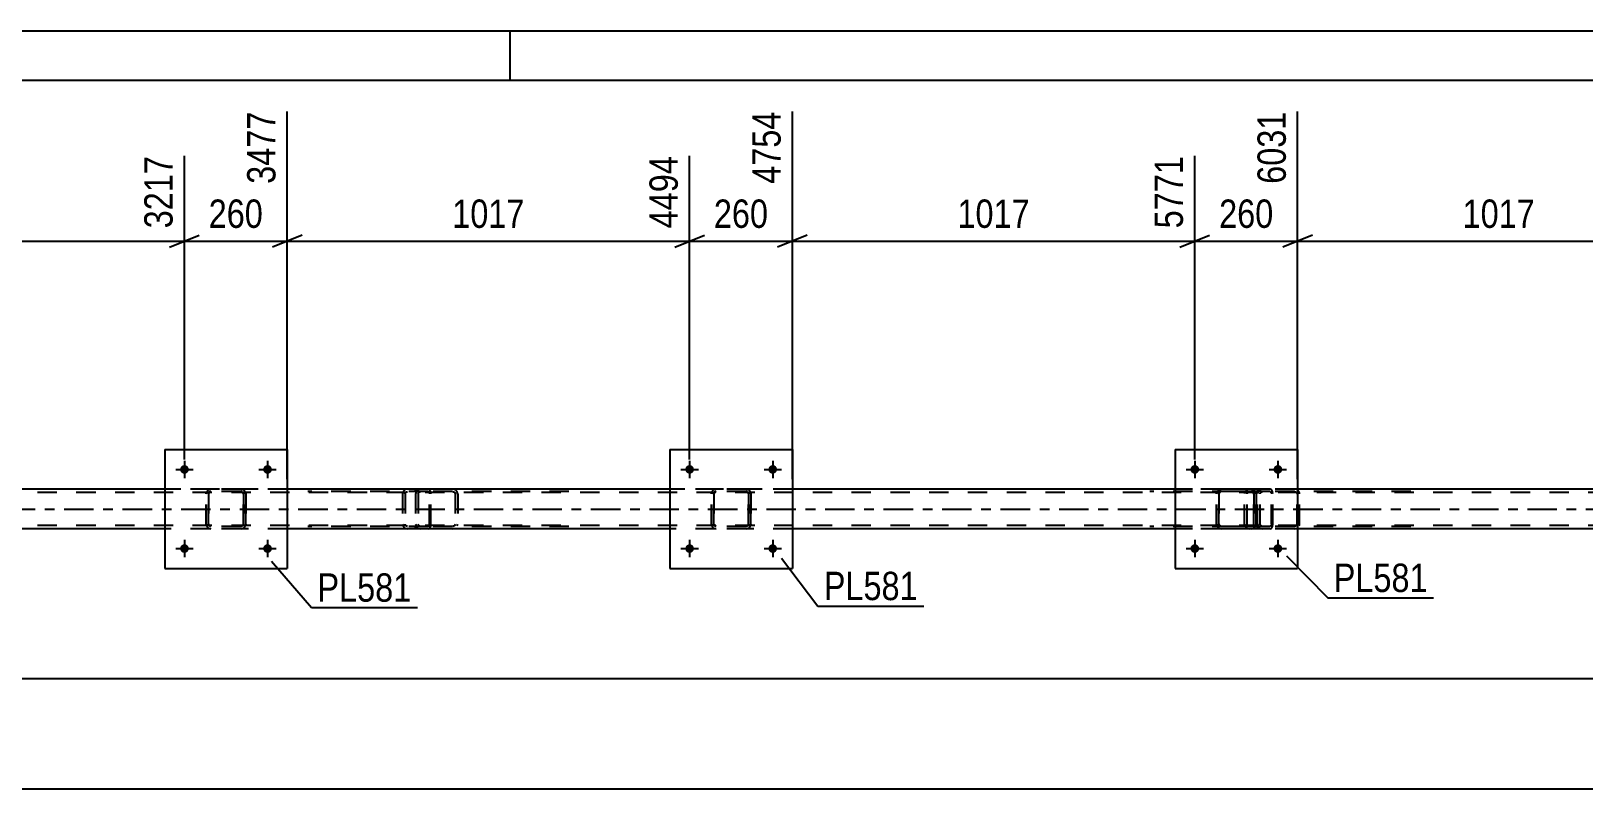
# Model space of a CAD drawing. Header units: millimetres. Extents: x 0 to 841, y 0 to 594.
# Drawn here: x 162.5 to 319.6, y 517.4 to 594 of the extents above; entities that cross this region are included whole.
import ezdxf

# ---------------------------------------------------------------- set-up
doc = ezdxf.new("R2010")
doc.units = ezdxf.units.MM
doc.linetypes.add('DXK_LINE_DOT2', pattern=[3.9198, 1.9599, -1.9599])
doc.linetypes.add('DXK_LINE_DOT3', pattern=[5.9187, 2.979, -0.9799, 0.9799, -0.9799])
doc.styles.add('Arial Narrow', font='ARIALN.TTF', dxfattribs={"height": 0.2})

# ---------------------------------------------------------------- blocks, each defined once
blk = doc.blocks.new('Unknown-318887959-1135')
at = {"color": 5, "linetype": 'Continuous'}
for p, q in [((841, 594), (0, 594)), ((211, 589), (211, 594)), ((836, 589), (5, 589))]:
    blk.add_line(p, q, dxfattribs=at)
blk = doc.blocks.new('Part-318887959-5635 - 5512')
at = {"color": 7, "linetype": 'DXK_LINE_DOT2'}
for p, q in [((231.34, 547.21), (231.37, 547.4)), ((231.37, 547.4), (231.34, 547.21)), ((231.34, 544.17), (231.34, 547.21)), ((231.34, 547.21), (231.34, 547.21)), ((231.34, 544.17), (231.34, 547.21)), ((231.58, 547.21), (231.6, 547.3)), ((231.6, 547.3), (231.58, 547.21)), ((231.58, 544.17), (231.58, 547.21)), ((231.58, 547.21), (231.58, 547.21)), ((231.58, 547.21), (231.58, 544.17)), ((231.6, 547.3), (231.65, 547.38)), ((231.65, 547.38), (231.6, 547.3)), ((231.63, 547.66), (231.82, 547.69)), ((231.82, 547.69), (231.63, 547.66)), ((231.73, 547.43), (231.65, 547.38)), ((231.82, 547.45), (231.73, 547.43)), ((234.86, 547.69), (231.82, 547.69)), ((234.86, 547.45), (231.82, 547.45)), ((234.86, 547.69), (235.04, 547.66)), ((235.04, 547.66), (234.86, 547.69)), ((234.95, 547.43), (234.86, 547.45)), ((234.95, 547.43), (235.03, 547.38)), ((235.03, 547.38), (235.08, 547.3)), ((235.08, 547.3), (235.03, 547.38)), ((235.08, 547.3), (235.1, 547.21)), ((235.1, 547.21), (235.08, 547.3)), ((235.1, 544.17), (235.1, 547.21)), ((235.1, 547.21), (235.1, 547.21)), ((235.1, 547.21), (235.1, 544.17)), ((235.3, 547.4), (235.34, 547.21)), ((235.34, 547.21), (235.3, 547.4)), ((235.34, 544.17), (235.34, 547.21)), ((235.34, 547.21), (235.34, 547.21)), ((235.34, 547.21), (235.34, 544.17)), ((231.34, 544.17), (231.34, 544.17)), ((231.37, 543.99), (231.34, 544.17)), ((231.34, 544.17), (231.37, 543.99)), ((231.58, 544.17), (231.58, 544.17)), ((231.6, 544.08), (231.58, 544.17)), ((231.58, 544.17), (231.6, 544.08)), ((231.65, 544), (231.6, 544.08)), ((231.6, 544.08), (231.65, 544)), ((231.82, 543.69), (231.63, 543.73)), ((231.63, 543.73), (231.82, 543.69)), ((231.73, 543.95), (231.65, 544)), ((231.82, 543.93), (231.73, 543.95)), ((234.86, 543.93), (231.82, 543.93)), ((234.86, 543.69), (231.82, 543.69)), ((234.95, 543.95), (234.86, 543.93)), ((235.04, 543.73), (234.86, 543.69)), ((234.86, 543.69), (235.04, 543.73)), ((235.03, 544), (234.95, 543.95)), ((235.08, 544.08), (235.03, 544)), ((235.03, 544), (235.08, 544.08)), ((235.1, 544.17), (235.08, 544.08)), ((235.08, 544.08), (235.1, 544.17)), ((235.1, 544.17), (235.1, 544.17)), ((235.34, 544.17), (235.3, 543.99)), ((235.3, 543.99), (235.34, 544.17)), ((235.34, 544.17), (235.34, 544.17))]:
    blk.add_line(p, q, dxfattribs=at)
at = {"color": 7, "linetype": 'DXK_LINE_DOT3'}
blk.add_line((233.34, 545.69), (233.34, 545.69), dxfattribs=at)
at = {"color": 7, "linetype": 'DXK_LINE_DOT2'}
for centre, start, end in [((231.82, 547.21), 112.5, 157.5), ((231.82, 547.21), 112.5, 157.5), ((234.86, 547.21), 22.5, 67.5), ((234.86, 547.21), 22.5, 67.5), ((231.82, 544.17), 202.5, 247.5), ((231.82, 544.17), 202.5, 247.5), ((234.86, 544.17), 292.5, 337.5), ((234.86, 544.17), 292.5, 337.5)]:
    blk.add_arc(centre, 0.48, start, end, dxfattribs=at)
blk = doc.blocks.new('Part-318887959-5641 - 5512')
at = {"color": 7, "linetype": 'DXK_LINE_DOT2'}
for p, q in [((282.42, 547.21), (282.45, 547.4)), ((282.45, 547.4), (282.42, 547.21)), ((282.42, 544.17), (282.42, 547.21)), ((282.42, 547.21), (282.42, 547.21)), ((282.42, 544.17), (282.42, 547.21)), ((282.66, 547.21), (282.68, 547.3)), ((282.68, 547.3), (282.66, 547.21)), ((282.66, 544.17), (282.66, 547.21)), ((282.66, 547.21), (282.66, 547.21)), ((282.66, 547.21), (282.66, 544.17)), ((282.68, 547.3), (282.73, 547.38)), ((282.73, 547.38), (282.68, 547.3)), ((282.71, 547.66), (282.9, 547.69)), ((282.9, 547.69), (282.71, 547.66)), ((282.81, 547.43), (282.73, 547.38)), ((282.9, 547.45), (282.81, 547.43)), ((285.94, 547.69), (282.9, 547.69)), ((285.94, 547.45), (282.9, 547.45)), ((285.94, 547.69), (286.12, 547.66)), ((286.12, 547.66), (285.94, 547.69)), ((286.03, 547.43), (285.94, 547.45)), ((286.03, 547.43), (286.11, 547.38)), ((286.11, 547.38), (286.16, 547.3)), ((286.16, 547.3), (286.11, 547.38)), ((286.16, 547.3), (286.18, 547.21)), ((286.18, 547.21), (286.16, 547.3)), ((286.18, 544.17), (286.18, 547.21)), ((286.18, 547.21), (286.18, 547.21)), ((286.18, 547.21), (286.18, 544.17)), ((286.38, 547.4), (286.42, 547.21)), ((286.42, 547.21), (286.38, 547.4)), ((286.42, 544.17), (286.42, 547.21)), ((286.42, 547.21), (286.42, 547.21)), ((286.42, 547.21), (286.42, 544.17)), ((282.42, 544.17), (282.42, 544.17)), ((282.45, 543.99), (282.42, 544.17)), ((282.42, 544.17), (282.45, 543.99)), ((282.66, 544.17), (282.66, 544.17)), ((282.68, 544.08), (282.66, 544.17)), ((282.66, 544.17), (282.68, 544.08)), ((282.73, 544), (282.68, 544.08)), ((282.68, 544.08), (282.73, 544)), ((282.9, 543.69), (282.71, 543.73)), ((282.71, 543.73), (282.9, 543.69)), ((282.81, 543.95), (282.73, 544)), ((282.9, 543.93), (282.81, 543.95)), ((285.94, 543.93), (282.9, 543.93)), ((285.94, 543.69), (282.9, 543.69)), ((286.03, 543.95), (285.94, 543.93)), ((286.12, 543.73), (285.94, 543.69)), ((285.94, 543.69), (286.12, 543.73)), ((286.11, 544), (286.03, 543.95)), ((286.16, 544.08), (286.11, 544)), ((286.11, 544), (286.16, 544.08)), ((286.18, 544.17), (286.16, 544.08)), ((286.16, 544.08), (286.18, 544.17)), ((286.18, 544.17), (286.18, 544.17)), ((286.42, 544.17), (286.38, 543.99)), ((286.38, 543.99), (286.42, 544.17)), ((286.42, 544.17), (286.42, 544.17))]:
    blk.add_line(p, q, dxfattribs=at)
at = {"color": 7, "linetype": 'DXK_LINE_DOT3'}
blk.add_line((284.42, 545.69), (284.42, 545.69), dxfattribs=at)
at = {"color": 7, "linetype": 'DXK_LINE_DOT2'}
for centre, start, end in [((282.9, 547.21), 112.5, 157.5), ((282.9, 547.21), 112.5, 157.5), ((285.94, 547.21), 22.5, 67.5), ((285.94, 547.21), 22.5, 67.5), ((282.9, 544.17), 202.5, 247.5), ((282.9, 544.17), 202.5, 247.5), ((285.94, 544.17), 292.5, 337.5), ((285.94, 544.17), 292.5, 337.5)]:
    blk.add_arc(centre, 0.48, start, end, dxfattribs=at)
blk = doc.blocks.new('Part-318887959-5719 - 5512')
at = {"color": 7, "linetype": 'DXK_LINE_DOT2'}
for p, q in [((286.59, 547.35), (286.56, 547.21)), ((286.56, 544.17), (286.56, 547.21)), ((286.6, 547.4), (286.59, 547.35)), ((286.82, 547.21), (286.84, 547.3)), ((286.82, 544.17), (286.82, 547.21)), ((286.84, 547.3), (286.89, 547.38)), ((287.08, 547.69), (286.88, 547.66)), ((286.89, 547.38), (286.98, 547.43)), ((286.98, 547.43), (287.08, 547.45)), ((302.06, 547.69), (287.08, 547.69)), ((302.06, 547.45), (287.08, 547.45)), ((290.51, 547.66), (290.31, 547.69)), ((290.31, 547.45), (290.41, 547.43)), ((290.41, 547.43), (290.49, 547.38)), ((290.49, 547.38), (290.55, 547.3)), ((290.55, 547.3), (290.57, 547.21)), ((290.57, 544.17), (290.57, 547.21)), ((290.8, 547.3), (290.78, 547.4)), ((290.82, 547.21), (290.8, 547.3)), ((290.82, 544.17), (290.82, 547.21)), ((286.56, 544.17), (286.58, 544.09)), ((286.58, 544.09), (286.6, 543.99)), ((286.84, 544.08), (286.82, 544.17)), ((286.89, 544), (286.84, 544.08)), ((286.88, 543.73), (287.08, 543.69)), ((286.98, 543.95), (286.89, 544)), ((287.08, 543.93), (286.98, 543.95)), ((302.06, 543.93), (287.08, 543.93)), ((302.06, 543.69), (287.08, 543.69)), ((290.41, 543.95), (290.31, 543.93)), ((290.31, 543.69), (290.51, 543.73)), ((290.49, 544), (290.41, 543.95)), ((290.55, 544.08), (290.49, 544)), ((290.57, 544.17), (290.55, 544.08)), ((290.78, 543.99), (290.8, 544.09)), ((290.8, 544.09), (290.82, 544.17))]:
    blk.add_line(p, q, dxfattribs=at)
for centre, start, end in [((287.06, 547.19), 110.7583, 155.68), ((290.33, 547.19), 24.3199, 69.2417), ((287.06, 544.19), 204.3199, 249.2417)]:
    blk.add_arc(centre, 0.496, start, end, dxfattribs=at)
blk = doc.blocks.new('Bolt-318887959-5588 - 5512')
at = {"linetype": 'Continuous'}
for points in [[(178.5, 549.69, -1), (177.62, 549.69, -1)], [(186.9, 549.69, -1), (186.02, 549.69, -1)]]:
    blk.add_hatch(color=1, dxfattribs=at).paths.add_polyline_path(points)
at = {"color": 1, "linetype": 'Continuous'}
for p, q in [((177.18, 549.69), (178.94, 549.69)), ((178.06, 550.57), (178.06, 548.81)), ((185.58, 549.69), (187.34, 549.69)), ((186.46, 550.57), (186.46, 548.81))]:
    blk.add_line(p, q, dxfattribs=at)
blk = doc.blocks.new('Bolt-318887959-5589 - 5512')
at = {"linetype": 'Continuous'}
for points in [[(178.5, 541.69, -1), (177.62, 541.69, -1)], [(186.9, 541.69, -1), (186.02, 541.69, -1)]]:
    blk.add_hatch(color=1, dxfattribs=at).paths.add_polyline_path(points)
at = {"color": 1, "linetype": 'Continuous'}
for p, q in [((178.06, 542.57), (178.06, 540.81)), ((186.46, 542.57), (186.46, 540.81)), ((177.18, 541.69), (178.94, 541.69)), ((185.58, 541.69), (187.34, 541.69))]:
    blk.add_line(p, q, dxfattribs=at)
blk = doc.blocks.new('Bolt-318887959-5590 - 5512')
at = {"linetype": 'Continuous'}
for points in [[(229.58, 549.69, -1), (228.7, 549.69, -1)], [(237.98, 549.69, -1), (237.1, 549.69, -1)]]:
    blk.add_hatch(color=1, dxfattribs=at).paths.add_polyline_path(points)
at = {"color": 1, "linetype": 'Continuous'}
for p, q in [((228.26, 549.69), (230.02, 549.69)), ((229.14, 550.57), (229.14, 548.81)), ((236.66, 549.69), (238.42, 549.69)), ((237.54, 550.57), (237.54, 548.81))]:
    blk.add_line(p, q, dxfattribs=at)
blk = doc.blocks.new('Bolt-318887959-5591 - 5512')
at = {"linetype": 'Continuous'}
for points in [[(229.58, 541.69, -1), (228.7, 541.69, -1)], [(237.98, 541.69, -1), (237.1, 541.69, -1)]]:
    blk.add_hatch(color=1, dxfattribs=at).paths.add_polyline_path(points)
at = {"color": 1, "linetype": 'Continuous'}
for p, q in [((229.14, 542.57), (229.14, 540.81)), ((237.54, 542.57), (237.54, 540.81)), ((228.26, 541.69), (230.02, 541.69)), ((236.66, 541.69), (238.42, 541.69))]:
    blk.add_line(p, q, dxfattribs=at)
blk = doc.blocks.new('Bolt-318887959-5592 - 5512')
at = {"linetype": 'Continuous'}
for points in [[(280.66, 549.69, -1), (279.78, 549.69, -1)], [(289.06, 549.69, -1), (288.18, 549.69, -1)]]:
    blk.add_hatch(color=1, dxfattribs=at).paths.add_polyline_path(points)
at = {"color": 1, "linetype": 'Continuous'}
for p, q in [((279.34, 549.69), (281.1, 549.69)), ((280.22, 550.57), (280.22, 548.81)), ((287.74, 549.69), (289.5, 549.69)), ((288.62, 550.57), (288.62, 548.81))]:
    blk.add_line(p, q, dxfattribs=at)
blk = doc.blocks.new('Part-318887959-5640 - 5512')
at = {"color": 2, "linetype": 'Continuous'}
for p, q in [((278.22, 551.69), (278.22, 539.69)), ((278.22, 551.69), (290.62, 551.69)), ((290.62, 551.69), (290.62, 539.69)), ((278.22, 539.69), (290.62, 539.69))]:
    blk.add_line(p, q, dxfattribs=at)
blk = doc.blocks.new('Bolt-318887959-5593 - 5512')
at = {"linetype": 'Continuous'}
for points in [[(280.66, 541.69, -1), (279.78, 541.69, -1)], [(289.06, 541.69, -1), (288.18, 541.69, -1)]]:
    blk.add_hatch(color=1, dxfattribs=at).paths.add_polyline_path(points)
at = {"color": 1, "linetype": 'Continuous'}
for p, q in [((280.22, 542.57), (280.22, 540.81)), ((288.62, 542.57), (288.62, 540.81)), ((279.34, 541.69), (281.1, 541.69)), ((287.74, 541.69), (289.5, 541.69))]:
    blk.add_line(p, q, dxfattribs=at)
blk = doc.blocks.new('Part-318887959-5628 - 5512')
at = {"color": 2, "linetype": 'Continuous'}
for p, q in [((176.06, 551.69), (176.06, 539.69)), ((176.06, 551.69), (188.46, 551.69)), ((188.46, 551.69), (188.46, 539.69)), ((176.06, 539.69), (188.46, 539.69))]:
    blk.add_line(p, q, dxfattribs=at)
blk = doc.blocks.new('Part-318887959-5629 - 5512')
at = {"color": 7, "linetype": 'DXK_LINE_DOT2'}
for p, q in [((180.26, 547.21), (180.29, 547.4)), ((180.29, 547.4), (180.26, 547.21)), ((180.26, 544.17), (180.26, 547.21)), ((180.26, 547.21), (180.26, 547.21)), ((180.26, 544.17), (180.26, 547.21)), ((180.5, 547.21), (180.51, 547.3)), ((180.51, 547.3), (180.5, 547.21)), ((180.5, 544.17), (180.5, 547.21)), ((180.5, 547.21), (180.5, 547.21)), ((180.5, 547.21), (180.5, 544.17)), ((180.51, 547.3), (180.57, 547.38)), ((180.57, 547.38), (180.51, 547.3)), ((180.55, 547.66), (180.74, 547.69)), ((180.74, 547.69), (180.55, 547.66)), ((180.64, 547.43), (180.57, 547.38)), ((180.74, 547.45), (180.64, 547.43)), ((183.78, 547.69), (180.74, 547.69)), ((183.78, 547.45), (180.74, 547.45)), ((183.78, 547.69), (183.96, 547.66)), ((183.96, 547.66), (183.78, 547.69)), ((183.87, 547.43), (183.78, 547.45)), ((183.87, 547.43), (183.95, 547.38)), ((183.95, 547.38), (184, 547.3)), ((184, 547.3), (183.95, 547.38)), ((184, 547.3), (184.02, 547.21)), ((184.02, 547.21), (184, 547.3)), ((184.02, 544.17), (184.02, 547.21)), ((184.02, 547.21), (184.02, 547.21)), ((184.02, 547.21), (184.02, 544.17)), ((184.22, 547.4), (184.26, 547.21)), ((184.26, 547.21), (184.22, 547.4)), ((184.26, 544.17), (184.26, 547.21)), ((184.26, 547.21), (184.26, 547.21)), ((184.26, 547.21), (184.26, 544.17)), ((180.26, 544.17), (180.26, 544.17)), ((180.29, 543.99), (180.26, 544.17)), ((180.26, 544.17), (180.29, 543.99)), ((180.5, 544.17), (180.5, 544.17)), ((180.51, 544.08), (180.5, 544.17)), ((180.5, 544.17), (180.51, 544.08)), ((180.57, 544), (180.51, 544.08)), ((180.51, 544.08), (180.57, 544)), ((180.74, 543.69), (180.55, 543.73)), ((180.55, 543.73), (180.74, 543.69)), ((180.64, 543.95), (180.57, 544)), ((180.74, 543.93), (180.64, 543.95)), ((183.78, 543.93), (180.74, 543.93)), ((183.78, 543.69), (180.74, 543.69)), ((183.87, 543.95), (183.78, 543.93)), ((183.96, 543.73), (183.78, 543.69)), ((183.78, 543.69), (183.96, 543.73)), ((183.95, 544), (183.87, 543.95)), ((184, 544.08), (183.95, 544)), ((183.95, 544), (184, 544.08)), ((184.02, 544.17), (184, 544.08)), ((184, 544.08), (184.02, 544.17)), ((184.02, 544.17), (184.02, 544.17)), ((184.26, 544.17), (184.22, 543.99)), ((184.22, 543.99), (184.26, 544.17)), ((184.26, 544.17), (184.26, 544.17))]:
    blk.add_line(p, q, dxfattribs=at)
at = {"color": 7, "linetype": 'DXK_LINE_DOT3'}
blk.add_line((182.26, 545.69), (182.26, 545.69), dxfattribs=at)
at = {"color": 7, "linetype": 'DXK_LINE_DOT2'}
for centre, start, end in [((180.74, 547.21), 112.5, 157.5), ((180.74, 547.21), 112.5, 157.5), ((183.78, 547.21), 22.5, 67.5), ((183.78, 547.21), 22.5, 67.5), ((180.74, 544.17), 202.5, 247.5), ((180.74, 544.17), 202.5, 247.5), ((183.78, 544.17), 292.5, 337.5), ((183.78, 544.17), 292.5, 337.5)]:
    blk.add_arc(centre, 0.48, start, end, dxfattribs=at)
blk = doc.blocks.new('Part-318887959-5634 - 5512')
at = {"color": 2, "linetype": 'Continuous'}
for p, q in [((227.14, 551.69), (227.14, 539.69)), ((227.14, 551.69), (239.54, 551.69)), ((239.54, 551.69), (239.54, 539.69)), ((227.14, 539.69), (239.54, 539.69))]:
    blk.add_line(p, q, dxfattribs=at)
blk = doc.blocks.new('Part-318887959-5717 - 5512')
at = {"color": 7, "linetype": 'DXK_LINE_DOT2'}
for p, q in [((202.71, 547.69), (190.55, 547.69)), ((202.71, 547.45), (190.55, 547.45)), ((200.13, 547.3), (200.11, 547.21)), ((200.11, 547.21), (200.11, 544.17)), ((200.15, 547.4), (200.13, 547.3)), ((200.36, 547.21), (200.38, 547.3)), ((200.36, 547.21), (200.36, 544.17)), ((200.38, 547.3), (200.44, 547.38)), ((200.62, 547.69), (200.42, 547.66)), ((200.44, 547.38), (200.52, 547.43)), ((200.52, 547.43), (200.62, 547.45)), ((201.43, 547.45), (201.43, 547.69)), ((202.81, 547.66), (202.71, 547.69)), ((202.71, 547.45), (202.76, 547.43)), ((202.76, 547.43), (202.8, 547.38)), ((202.8, 547.38), (202.83, 547.3)), ((202.9, 547.55), (202.81, 547.66)), ((202.83, 547.3), (202.84, 547.21)), ((202.84, 544.17), (202.84, 547.21)), ((202.96, 547.4), (202.9, 547.55)), ((202.98, 547.21), (202.96, 547.4)), ((202.98, 544.17), (202.98, 547.21)), ((202.71, 543.93), (190.55, 543.93)), ((202.71, 543.69), (190.55, 543.69)), ((200.11, 544.17), (200.13, 544.09)), ((200.13, 544.09), (200.15, 543.99)), ((200.38, 544.08), (200.36, 544.17)), ((200.44, 544), (200.38, 544.08)), ((200.42, 543.73), (200.62, 543.69)), ((200.52, 543.95), (200.44, 544)), ((200.62, 543.93), (200.52, 543.95)), ((201.43, 543.69), (201.43, 543.93)), ((202.76, 543.95), (202.71, 543.93)), ((202.71, 543.69), (202.81, 543.73)), ((202.8, 544), (202.76, 543.95)), ((202.83, 544.08), (202.8, 544)), ((202.81, 543.73), (202.9, 543.83)), ((202.84, 544.17), (202.83, 544.08)), ((202.9, 543.83), (202.96, 543.99)), ((202.96, 543.99), (202.98, 544.17))]:
    blk.add_line(p, q, dxfattribs=at)
for centre, start, end in [((200.6, 547.2), 111.1941, 156.1506), ((200.6, 544.19), 203.8494, 248.8059)]:
    blk.add_arc(centre, 0.492, start, end, dxfattribs=at)
blk = doc.blocks.new('Part-318887959-5718 - 5512')
at = {"color": 7, "linetype": 'DXK_LINE_DOT2'}
for p, q in [((287.84, 547.69), (275.68, 547.69)), ((287.84, 547.45), (275.68, 547.45)), ((285.28, 547.35), (285.25, 547.21)), ((285.25, 544.17), (285.25, 547.21)), ((285.29, 547.4), (285.28, 547.35)), ((285.5, 547.21), (285.52, 547.3)), ((285.5, 544.17), (285.5, 547.21)), ((285.52, 547.3), (285.57, 547.38)), ((285.75, 547.69), (285.56, 547.66)), ((285.57, 547.38), (285.65, 547.43)), ((285.65, 547.43), (285.75, 547.45)), ((286.56, 547.69), (286.56, 547.45)), ((287.94, 547.66), (287.84, 547.69)), ((287.84, 547.45), (287.89, 547.43)), ((287.89, 547.43), (287.94, 547.38)), ((288.03, 547.55), (287.94, 547.66)), ((287.94, 547.38), (287.97, 547.3)), ((287.97, 547.3), (287.98, 547.21)), ((287.98, 544.17), (287.98, 547.21)), ((288.09, 547.4), (288.03, 547.55)), ((288.11, 547.21), (288.09, 547.4)), ((288.11, 544.17), (288.11, 547.21)), ((287.84, 543.93), (275.68, 543.93)), ((287.84, 543.69), (275.68, 543.69)), ((285.25, 544.17), (285.26, 544.09)), ((285.26, 544.09), (285.29, 543.99)), ((285.52, 544.08), (285.5, 544.17)), ((285.57, 544), (285.52, 544.08)), ((285.56, 543.73), (285.75, 543.69)), ((285.65, 543.95), (285.57, 544)), ((285.75, 543.93), (285.65, 543.95)), ((286.56, 543.69), (286.56, 543.93)), ((287.89, 543.95), (287.84, 543.93)), ((287.84, 543.69), (287.94, 543.73)), ((287.94, 544), (287.89, 543.95)), ((287.97, 544.08), (287.94, 544)), ((287.94, 543.73), (288.03, 543.83)), ((287.98, 544.17), (287.97, 544.08)), ((288.03, 543.83), (288.09, 543.99)), ((288.09, 543.99), (288.11, 544.17))]:
    blk.add_line(p, q, dxfattribs=at)
for centre, start, end in [((285.74, 547.2), 111.1941, 156.1506), ((285.74, 544.19), 203.8494, 248.8059)]:
    blk.add_arc(centre, 0.492, start, end, dxfattribs=at)
blk = doc.blocks.new('Part-318887959-5730 - 5512')
at = {"color": 7, "linetype": 'DXK_LINE_DOT2'}
for p, q in [((201.45, 547.3), (201.43, 547.21)), ((201.43, 547.21), (201.43, 544.17)), ((201.47, 547.4), (201.45, 547.3)), ((201.69, 547.21), (201.71, 547.3)), ((201.69, 547.21), (201.69, 544.17)), ((201.71, 547.3), (201.76, 547.38)), ((201.94, 547.69), (201.75, 547.66)), ((201.76, 547.38), (201.84, 547.43)), ((201.84, 547.43), (201.94, 547.45)), ((216.93, 547.69), (201.94, 547.69)), ((216.93, 547.45), (201.94, 547.45)), ((205.37, 547.66), (205.18, 547.69)), ((205.18, 547.45), (205.27, 547.43)), ((205.27, 547.43), (205.36, 547.38)), ((205.36, 547.38), (205.41, 547.3)), ((205.41, 547.3), (205.43, 547.21)), ((205.43, 547.21), (205.43, 544.17)), ((205.67, 547.3), (205.65, 547.4)), ((205.69, 547.21), (205.67, 547.3)), ((205.69, 547.21), (205.69, 544.17)), ((201.43, 544.17), (201.45, 544.09)), ((201.45, 544.09), (201.47, 543.99)), ((201.71, 544.08), (201.69, 544.17)), ((201.76, 544), (201.71, 544.08)), ((201.75, 543.73), (201.94, 543.69)), ((201.84, 543.95), (201.76, 544)), ((201.94, 543.93), (201.84, 543.95)), ((216.93, 543.93), (201.94, 543.93)), ((216.93, 543.69), (201.94, 543.69)), ((205.27, 543.95), (205.18, 543.93)), ((205.18, 543.69), (205.37, 543.73)), ((205.36, 544), (205.27, 543.95)), ((205.41, 544.08), (205.36, 544)), ((205.43, 544.17), (205.41, 544.08)), ((205.65, 543.99), (205.67, 544.09)), ((205.67, 544.09), (205.69, 544.17))]:
    blk.add_line(p, q, dxfattribs=at)
for centre, start, end in [((201.92, 547.19), 110.7583, 155.68), ((205.2, 547.19), 24.3199, 69.2417), ((201.92, 544.19), 204.3199, 249.2417)]:
    blk.add_arc(centre, 0.496, start, end, dxfattribs=at)
blk = doc.blocks.new('Part-318887959-5782 - 5512')
at = {"color": 7, "linetype": 'DXK_LINE_DOT2'}
for p, q in [((608.1, 547.37), (106.7, 547.37)), ((597.1, 547.69), (176.06, 547.69)), ((188.46, 547.69), (176.06, 547.69)), ((239.54, 547.69), (227.14, 547.69)), ((290.62, 547.69), (278.22, 547.69)), ((608.1, 544.01), (106.7, 544.01)), ((188.46, 543.69), (176.06, 543.69)), ((239.54, 543.69), (227.14, 543.69)), ((290.62, 543.69), (278.22, 543.69))]:
    blk.add_line(p, q, dxfattribs=at)
at = {"color": 2, "linetype": 'Continuous'}
for p, q in [((176.06, 547.69), (137.38, 547.69)), ((227.14, 547.69), (188.46, 547.69)), ((278.22, 547.69), (239.54, 547.69)), ((329.3, 547.69), (290.62, 547.69)), ((176.06, 543.69), (137.38, 543.69)), ((227.14, 543.69), (188.46, 543.69)), ((278.22, 543.69), (239.54, 543.69)), ((329.3, 543.69), (290.62, 543.69))]:
    blk.add_line(p, q, dxfattribs=at)
at = {"color": 7, "linetype": 'DXK_LINE_DOT3'}
blk.add_line((106.7, 545.69), (608.1, 545.69), dxfattribs=at)
blk = doc.blocks.new('StraightDimension-318887959-17062 - 5512')
at = {"color": 7, "linetype": 'Continuous'}
for p, q in [((290.62, 548.69), (290.62, 585.88)), ((280.22, 550.69), (280.22, 581.38)), ((278.72, 572.16), (281.72, 573.36)), ((292.12, 573.36), (289.12, 572.16)), ((280.22, 572.76), (290.62, 572.76))]:
    blk.add_line(p, q, dxfattribs=at)
at = {"color": 0}
blk.add_wipeout([(288.76, 573.51), (288.76, 577.71), (282.08, 577.71), (282.08, 573.51)], dxfattribs=at)
at = {"color": 3, "style": 'Arial Narrow'}
blk.add_text('260', height=2.863, dxfattribs=at).set_placement((282.68, 574.11))
at = {"color": 0, "linetype": 'Continuous'}
blk.add_wipeout([(290.02, 586.48), (285.82, 586.48), (285.82, 577.96), (290.02, 577.96)], dxfattribs=at)
at = {"color": 3, "linetype": 'Continuous', "style": 'Arial Narrow'}
blk.add_text('6031', height=2.863, rotation=90.0002, dxfattribs=at).set_placement((289.42, 578.56))
blk = doc.blocks.new('StraightDimension-318887959-17066 - 5512')
at = {"color": 7, "linetype": 'Continuous'}
for p, q in [((188.46, 548.69), (188.46, 585.88)), ((178.06, 550.69), (178.06, 581.38)), ((176.56, 572.16), (179.56, 573.36)), ((189.96, 573.36), (186.96, 572.16)), ((178.06, 572.76), (188.46, 572.76))]:
    blk.add_line(p, q, dxfattribs=at)
at = {"color": 0}
blk.add_wipeout([(186.6, 573.51), (186.6, 577.71), (179.91, 577.71), (179.91, 573.51)], dxfattribs=at)
at = {"color": 3, "style": 'Arial Narrow'}
blk.add_text('260', height=2.863, dxfattribs=at).set_placement((180.51, 574.11))
at = {"color": 0, "linetype": 'Continuous'}
blk.add_wipeout([(187.86, 586.48), (183.66, 586.48), (183.66, 577.96), (187.86, 577.96)], dxfattribs=at)
at = {"color": 3, "linetype": 'Continuous', "style": 'Arial Narrow'}
blk.add_text('3477', height=2.863, rotation=90.0002, dxfattribs=at).set_placement((187.26, 578.56))
blk = doc.blocks.new('StraightDimension-318887959-6446 - 5512')
at = {"color": 7, "linetype": 'Continuous'}
blk.add_line((64.78, 517.39), (771.24, 517.39), dxfattribs=at)
blk = doc.blocks.new('StraightDimension-318887959-6505 - 5512')
at = {"color": 7, "linetype": 'Continuous'}
blk.add_line((64.78, 528.57), (715.71, 528.57), dxfattribs=at)
blk = doc.blocks.new('StraightDimension-318887959-17061 - 5512')
at = {"color": 7, "linetype": 'Continuous'}
for p, q in [((290.62, 548.69), (290.62, 585.88)), ((331.3, 550.69), (331.3, 581.38)), ((292.12, 573.36), (289.12, 572.16)), ((329.8, 572.16), (332.8, 573.36)), ((290.62, 572.76), (331.3, 572.76))]:
    blk.add_line(p, q, dxfattribs=at)
at = {"color": 0, "linetype": 'Continuous'}
blk.add_wipeout([(330.7, 581.98), (326.5, 581.98), (326.5, 573.46), (330.7, 573.46)], dxfattribs=at)
at = {"color": 0}
blk.add_wipeout([(315.21, 573.51), (315.21, 577.71), (306.7, 577.71), (306.7, 573.51)], dxfattribs=at)
at = {"color": 3, "linetype": 'Continuous', "style": 'Arial Narrow'}
blk.add_text('7048', height=2.863, rotation=90.0002, dxfattribs=at).set_placement((330.1, 574.06))
at = {"color": 3, "style": 'Arial Narrow'}
blk.add_text('1017', height=2.863, dxfattribs=at).set_placement((307.3, 574.11))
blk = doc.blocks.new('StraightDimension-318887959-17063 - 5512')
at = {"color": 7, "linetype": 'Continuous'}
for p, q in [((239.54, 548.69), (239.54, 585.88)), ((280.22, 550.69), (280.22, 581.38)), ((241.04, 573.36), (238.04, 572.16)), ((278.72, 572.16), (281.72, 573.36)), ((239.54, 572.76), (280.22, 572.76))]:
    blk.add_line(p, q, dxfattribs=at)
at = {"color": 0, "linetype": 'Continuous'}
blk.add_wipeout([(279.62, 581.98), (275.42, 581.98), (275.42, 573.46), (279.62, 573.46)], dxfattribs=at)
at = {"color": 0}
blk.add_wipeout([(264.13, 573.51), (264.13, 577.71), (255.62, 577.71), (255.62, 573.51)], dxfattribs=at)
at = {"color": 3, "linetype": 'Continuous', "style": 'Arial Narrow'}
blk.add_text('5771', height=2.863, rotation=90.0002, dxfattribs=at).set_placement((279.02, 574.06))
at = {"color": 3, "style": 'Arial Narrow'}
blk.add_text('1017', height=2.863, dxfattribs=at).set_placement((256.22, 574.11))
blk = doc.blocks.new('StraightDimension-318887959-17064 - 5512')
at = {"color": 7, "linetype": 'Continuous'}
for p, q in [((239.54, 548.69), (239.54, 585.88)), ((229.14, 550.69), (229.14, 581.38)), ((227.64, 572.16), (230.64, 573.36)), ((241.04, 573.36), (238.04, 572.16)), ((229.14, 572.76), (239.54, 572.76))]:
    blk.add_line(p, q, dxfattribs=at)
at = {"color": 0}
blk.add_wipeout([(237.68, 573.51), (237.68, 577.71), (230.99, 577.71), (230.99, 573.51)], dxfattribs=at)
at = {"color": 3, "style": 'Arial Narrow'}
blk.add_text('260', height=2.863, dxfattribs=at).set_placement((231.59, 574.11))
at = {"color": 0, "linetype": 'Continuous'}
blk.add_wipeout([(238.94, 586.48), (234.74, 586.48), (234.74, 577.96), (238.94, 577.96)], dxfattribs=at)
at = {"color": 3, "linetype": 'Continuous', "style": 'Arial Narrow'}
blk.add_text('4754', height=2.863, rotation=90.0002, dxfattribs=at).set_placement((238.34, 578.56))
blk = doc.blocks.new('StraightDimension-318887959-17065 - 5512')
at = {"color": 7, "linetype": 'Continuous'}
for p, q in [((188.46, 548.69), (188.46, 585.88)), ((229.14, 550.69), (229.14, 581.38)), ((189.96, 573.36), (186.96, 572.16)), ((227.64, 572.16), (230.64, 573.36)), ((188.46, 572.76), (229.14, 572.76))]:
    blk.add_line(p, q, dxfattribs=at)
at = {"color": 0, "linetype": 'Continuous'}
blk.add_wipeout([(228.54, 581.98), (224.34, 581.98), (224.34, 573.46), (228.54, 573.46)], dxfattribs=at)
at = {"color": 0}
blk.add_wipeout([(213.05, 573.51), (213.05, 577.71), (204.54, 577.71), (204.54, 573.51)], dxfattribs=at)
at = {"color": 3, "linetype": 'Continuous', "style": 'Arial Narrow'}
blk.add_text('4494', height=2.863, rotation=90.0002, dxfattribs=at).set_placement((227.94, 574.06))
at = {"color": 3, "style": 'Arial Narrow'}
blk.add_text('1017', height=2.863, dxfattribs=at).set_placement((205.14, 574.11))
blk = doc.blocks.new('StraightDimension-318887959-17067 - 5512')
at = {"color": 7, "linetype": 'Continuous'}
for p, q in [((137.38, 548.69), (137.38, 585.88)), ((178.06, 550.69), (178.06, 581.38)), ((138.88, 573.36), (135.88, 572.16)), ((176.56, 572.16), (179.56, 573.36)), ((137.38, 572.76), (178.06, 572.76))]:
    blk.add_line(p, q, dxfattribs=at)
at = {"color": 0, "linetype": 'Continuous'}
blk.add_wipeout([(177.46, 581.98), (173.26, 581.98), (173.26, 573.46), (177.46, 573.46)], dxfattribs=at)
at = {"color": 0}
blk.add_wipeout([(161.97, 573.51), (161.97, 577.71), (153.46, 577.71), (153.46, 573.51)], dxfattribs=at)
at = {"color": 3, "linetype": 'Continuous', "style": 'Arial Narrow'}
blk.add_text('3217', height=2.863, rotation=90.0002, dxfattribs=at).set_placement((176.86, 574.06))
at = {"color": 3, "style": 'Arial Narrow'}
blk.add_text('1017', height=2.863, dxfattribs=at).set_placement((154.06, 574.11))
blk = doc.blocks.new('Mark-318887959-5624 - 5512')
at = {"color": 0}
blk.add_wipeout([(201.02, 536.32), (201.02, 539.32), (191.51, 539.32), (191.51, 536.32)], dxfattribs=at)
blk.add_wipeout([(201.02, 536.32), (201.02, 539.32), (191.51, 539.32), (191.51, 536.32)], dxfattribs=at)
at = {"color": 30, "linetype": 'Continuous'}
for p, q in [((186.86, 540.42), (190.91, 535.72)), ((190.91, 535.72), (201.62, 535.72))]:
    blk.add_line(p, q, dxfattribs=at)
at = {"color": 3, "style": 'Arial Narrow'}
blk.add_text('PL581', height=2.863, dxfattribs=at).set_placement((191.51, 536.32))
blk = doc.blocks.new('Mark-318887959-5630 - 5512')
at = {"color": 0}
blk.add_wipeout([(252.22, 536.48), (252.22, 539.48), (242.71, 539.48), (242.71, 536.48)], dxfattribs=at)
blk.add_wipeout([(252.22, 536.48), (252.22, 539.48), (242.71, 539.48), (242.71, 536.48)], dxfattribs=at)
at = {"color": 30, "linetype": 'Continuous'}
for p, q in [((238.43, 540.72), (242.11, 535.88)), ((242.11, 535.88), (252.82, 535.88))]:
    blk.add_line(p, q, dxfattribs=at)
at = {"color": 3, "style": 'Arial Narrow'}
blk.add_text('PL581', height=2.863, dxfattribs=at).set_placement((242.71, 536.48))
blk = doc.blocks.new('Mark-318887959-5636 - 5512')
at = {"color": 0}
blk.add_wipeout([(303.77, 537.3), (303.77, 540.3), (294.27, 540.3), (294.27, 537.3)], dxfattribs=at)
blk.add_wipeout([(303.77, 537.3), (303.77, 540.3), (294.27, 540.3), (294.27, 537.3)], dxfattribs=at)
at = {"color": 30, "linetype": 'Continuous'}
for p, q in [((289.49, 540.94), (293.67, 536.7)), ((293.67, 536.7), (304.37, 536.7))]:
    blk.add_line(p, q, dxfattribs=at)
at = {"color": 3, "style": 'Arial Narrow'}
blk.add_text('PL581', height=2.863, dxfattribs=at).set_placement((294.27, 537.3))

msp = doc.modelspace()

# ---------------------------------------------------------------- block references
for name in ['Unknown-318887959-1135', 'Part-318887959-5628 - 5512', 'Part-318887959-5634 - 5512', 'Part-318887959-5640 - 5512', 'Part-318887959-5782 - 5512', 'Bolt-318887959-5588 - 5512', 'Bolt-318887959-5590 - 5512', 'Bolt-318887959-5592 - 5512', 'Part-318887959-5629 - 5512', 'Part-318887959-5717 - 5512', 'Part-318887959-5730 - 5512', 'Part-318887959-5635 - 5512', 'Part-318887959-5718 - 5512', 'Part-318887959-5641 - 5512', 'Part-318887959-5719 - 5512', 'Bolt-318887959-5589 - 5512', 'Bolt-318887959-5591 - 5512', 'Bolt-318887959-5593 - 5512']:
    msp.add_blockref(name, (0, 0))

# ---------------------------------------------------------------- next in the draw order: block references
for name in ['StraightDimension-318887959-17066 - 5512', 'StraightDimension-318887959-17062 - 5512', 'StraightDimension-318887959-6446 - 5512']:
    msp.add_blockref(name, (0, 0))

# ---------------------------------------------------------------- next in the draw order: block references
for name in ['StraightDimension-318887959-17067 - 5512', 'StraightDimension-318887959-17063 - 5512', 'StraightDimension-318887959-17061 - 5512', 'StraightDimension-318887959-6505 - 5512']:
    msp.add_blockref(name, (0, 0))

# ---------------------------------------------------------------- next in the draw order: block references
for name in ['StraightDimension-318887959-17064 - 5512', 'Mark-318887959-5624 - 5512', 'Mark-318887959-5630 - 5512', 'Mark-318887959-5636 - 5512']:
    msp.add_blockref(name, (0, 0))

# ---------------------------------------------------------------- next in the draw order: block references
msp.add_blockref('StraightDimension-318887959-17065 - 5512', (0, 0))

doc.saveas('drawing.dxf')
